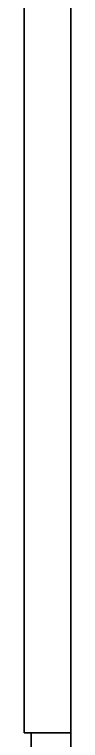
# Model space of a CAD drawing. Extents: x 386 to 1062, y 188 to 634.
# Drawn here: x 600.02 to 603.02, y 244.28 to 291.45 of the extents above; entities that cross this region are included whole.
import ezdxf

# ---------------------------------------------------------------- set-up
doc = ezdxf.new("R2010")
doc.units = 0

msp = doc.modelspace()

# ---------------------------------------------------------------- linework, layer by layer
at = {"color": 7, "lineweight": 35}
for p, q in [((600.016, 340.282), (600.016, 244.782)), ((603.016, 340.282), (603.016, 244.782))]:
    msp.add_line(p, q, dxfattribs=at)
at = {"color": 7, "lineweight": 35, "ltscale": 0.075}
msp.add_line((600.016, 244.782), (603.016, 244.782), dxfattribs=at)
at = {"color": 7, "lineweight": 35, "ltscale": 0.025}
for p, q in [((600.455, 243.782), (600.455, 244.782)), ((603.016, 243.782), (603.016, 244.782))]:
    msp.add_line(p, q, dxfattribs=at)
at = {"color": 7, "lineweight": 35, "ltscale": 0.064017}
msp.add_line((603.016, 244.782), (600.455, 244.782), dxfattribs=at)

doc.saveas('drawing.dxf')
